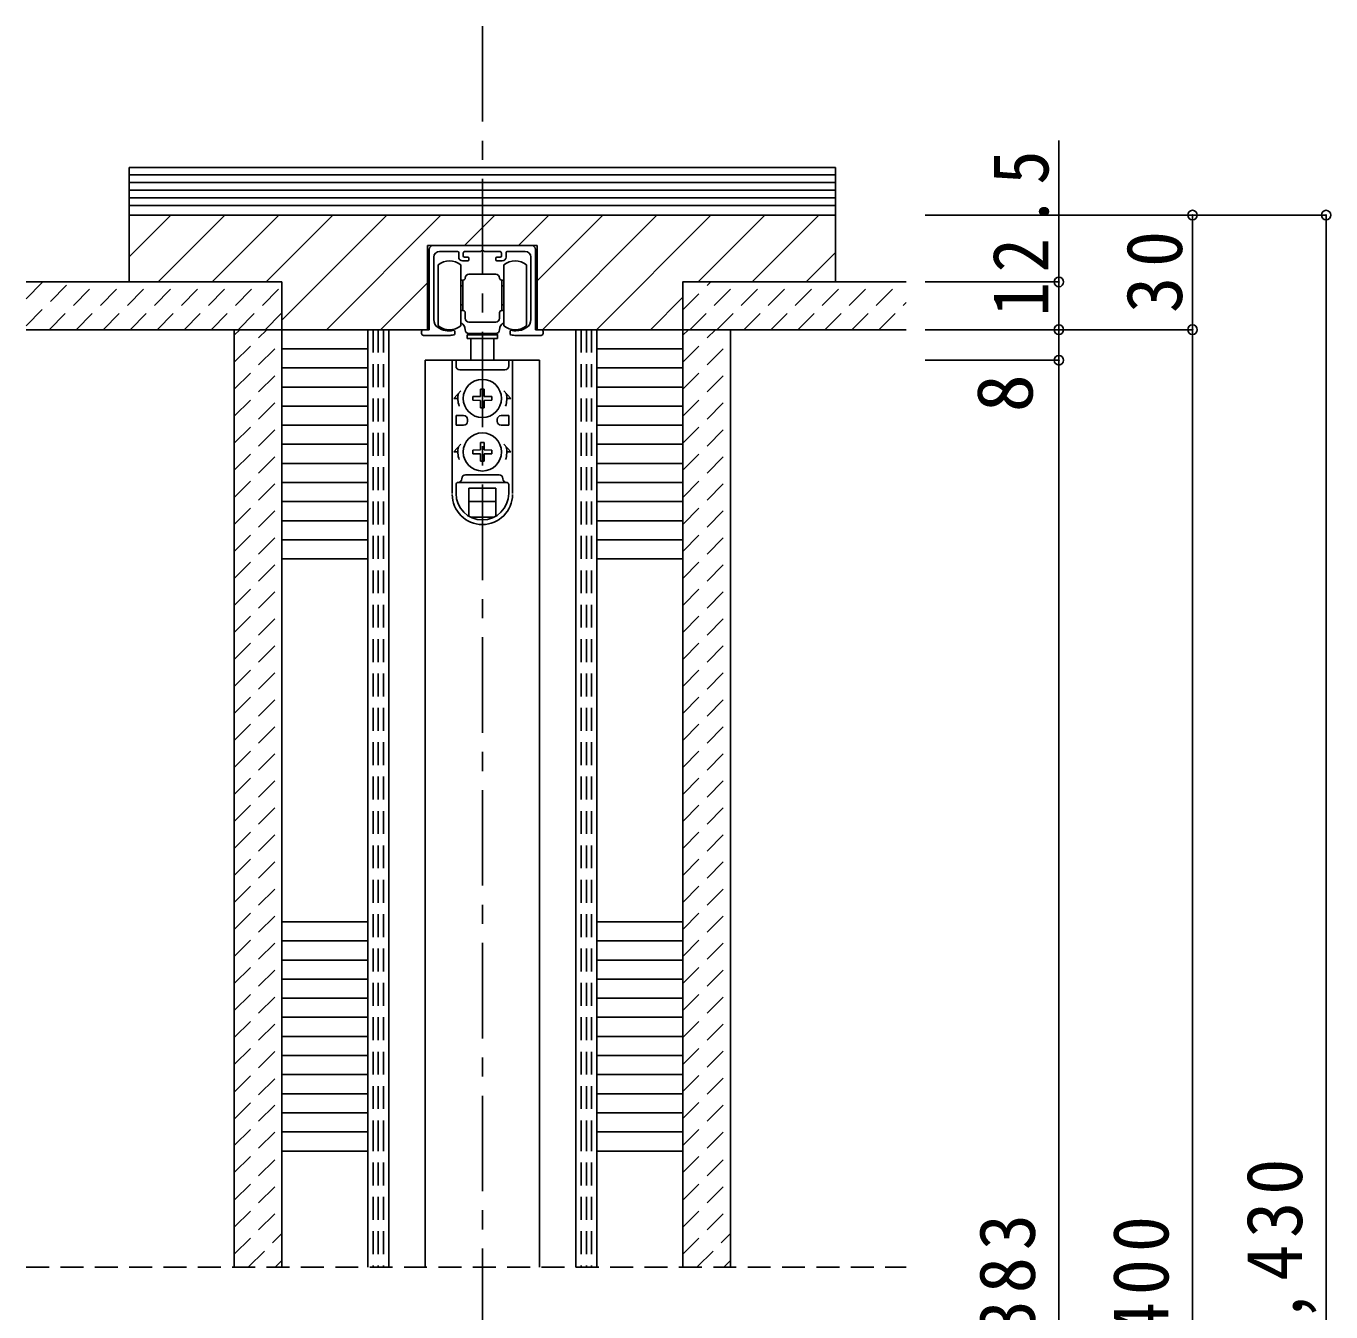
# Model space of a CAD drawing. Units: millimetres, scale not verified. Extents: x -1000 to 950, y -718 to 696.
# Drawn here: x -540.5 to -198.8, y -206.7 to 129.9 of the extents above; entities that cross this region are included whole.
import ezdxf
from ezdxf.enums import TextEntityAlignment as Align

# ---------------------------------------------------------------- set-up
doc = ezdxf.new("R2010")
doc.units = ezdxf.units.MM
doc.header["$LTSCALE"] = 5
doc.header["$PDMODE"] = 32
doc.header["$PDSIZE"] = 2.5
doc.linetypes.add('CHAIN1', pattern=[8, 5, -1, 1, -1])
doc.linetypes.add('DASHED1', pattern=[1.8, 1.2, -0.6])
doc.layers.add('5-0', color=7, linetype='Continuous')
doc.layers.add('5-B', color=4, linetype='Continuous')
doc.styles.add('ＭＳ ゴシック', font='')
doc.styles.get('ＭＳ ゴシック').set_extended_font_data('MS Gothic')

msp = doc.modelspace()

# ---------------------------------------------------------------- linework, layer by layer
at = {"layer": '5-0', "color": 4, "linetype": 'CHAIN1'}
msp.add_line((-421, 129.91), (-421, -567.5), dxfattribs=at)
at = {"layer": '5-0', "color": 3}
for p, q in [((-513.5, 92.936), (-513.5, 62.936)), ((-328.5, 92.936), (-513.5, 92.936)), ((-328.5, 92.936), (-328.5, 62.936)), ((-328.5, 90.936), (-513.5, 90.936)), ((-328.5, 88.936), (-513.5, 88.936)), ((-328.5, 86.936), (-513.5, 86.936)), ((-328.5, 84.936), (-513.5, 84.936)), ((-328.5, 82.936), (-513.5, 82.936)), ((-513.5, 69.494), (-502.558, 80.436)), ((-328.5, 80.436), (-513.5, 80.436)), ((-505.916, 62.936), (-488.416, 80.436)), ((-491.774, 62.936), (-474.274, 80.436)), ((-477.632, 62.936), (-460.132, 80.436)), ((-473.5, 52.926), (-445.99, 80.436)), ((-461.847, 50.436), (-431.847, 80.436)), ((-425.705, 72.436), (-417.705, 80.436)), ((-411.563, 72.436), (-403.563, 80.436)), ((-406.6, 63.257), (-389.421, 80.436)), ((-405.279, 50.436), (-375.279, 80.436)), ((-391.137, 50.436), (-361.137, 80.436)), ((-364.495, 62.936), (-346.995, 80.436)), ((-350.352, 62.936), (-332.852, 80.436)), ((-435.4, 50.436), (-435.4, 72.436)), ((-406.6, 72.436), (-435.4, 72.436)), ((-406.6, 50.436), (-406.6, 72.436)), ((-336.21, 62.936), (-328.5, 70.646)), ((-473.5, 62.936), (-513.5, 62.936)), ((-473.5, 62.936), (-473.5, 50.436)), ((-447.705, 50.436), (-435.4, 62.741)), ((-361, 62.936), (-328.5, 62.936)), ((-376.995, 50.436), (-368.5, 58.931)), ((-481, 50.436), (-451, 50.436)), ((-473.5, 50.436), (-473.5, 20.436)), ((-435.4, 50.436), (-473.5, 50.436)), ((-435.4, 50.436), (-451, 50.436)), ((-368.5, 50.436), (-406.601, 50.436)), ((-391, 50.436), (-406.6, 50.436)), ((-391, 50.436), (-361, 50.436)), ((-391, 50.436), (-391, 20.436)), ((-473.5, 20.436), (-451, 20.436)), ((-473.5, 20.436), (-473.5, -9.564)), ((-391, 20.436), (-368.5, 20.436)), ((-391, 20.436), (-391, -9.564)), ((-473.5, -9.564), (-451, -9.564)), ((-391, -9.564), (-368.5, -9.564)), ((-451, -104.564), (-473.5, -104.564)), ((-473.5, -104.564), (-473.5, -134.564)), ((-368.5, -104.564), (-391, -104.564)), ((-391, -104.564), (-391, -134.564)), ((-473.5, -134.564), (-451, -134.564)), ((-473.5, -134.564), (-473.5, -164.564)), ((-391, -134.564), (-368.5, -134.564)), ((-391, -134.564), (-391, -164.564)), ((-473.5, -164.564), (-451, -164.564)), ((-391, -164.564), (-368.5, -164.564))]:
    msp.add_line(p, q, dxfattribs=at)
at = {"layer": '5-0'}
for p, q in [((-433.7, 72.436), (-433.882, 72.436)), ((-433.7, 72.436), (-408.1, 72.436)), ((-434.9, 71.436), (-434.9, 65.565)), ((-434.9, 68.663), (-434.9, 50.436)), ((-433.7, 69.436), (-433.7, 53.065)), ((-432.2, 70.936), (-427.5, 70.936)), ((-427.2, 69.436), (-427.2, 70.636)), ((-424.8, 68.436), (-426.2, 68.436)), ((-426, 69.736), (-426, 70.436)), ((-424.8, 69.436), (-425.7, 69.436)), ((-424.5, 68.736), (-424.5, 69.136)), ((-421, 71.236), (-420.48, 70.936)), ((-421, 70.554), (-421, 64.757)), ((-420.48, 70.936), (-416.5, 70.936)), ((-417.5, 68.736), (-417.5, 69.136)), ((-417.2, 69.436), (-416.3, 69.436)), ((-417.2, 68.436), (-415.8, 68.436)), ((-416, 69.736), (-416, 70.436)), ((-414.8, 69.436), (-414.8, 70.636)), ((-409.8, 70.936), (-414.5, 70.936)), ((-408.3, 69.436), (-408.3, 53.065)), ((-407.1, 71.436), (-407.1, 65.794)), ((-407.1, 68.663), (-407.1, 50.436)), ((-432.6, 51.436), (-432.6, 67.436)), ((-426.6, 67.436), (-426.6, 59.436)), ((-424.5, 64.936), (-421, 64.936)), ((-417.5, 64.936), (-421, 64.936)), ((-415.4, 67.436), (-415.4, 59.436)), ((-409.4, 51.436), (-409.4, 67.436)), ((-426.6, 63.436), (-426.3, 63.436)), ((-426.6, 61.936), (-426.1, 61.936)), ((-426.1, 63.236), (-426.3, 63.436)), ((-426.3, 61.936), (-426.1, 62.136)), ((-426, 63.436), (-426.1, 63.436)), ((-426.1, 63.436), (-426.1, 59.436)), ((-416, 63.436), (-415.9, 63.436)), ((-415.9, 63.236), (-415.7, 63.436)), ((-415.9, 63.436), (-415.9, 59.436)), ((-415.7, 61.936), (-415.9, 62.136)), ((-415.4, 61.936), (-415.9, 61.936)), ((-415.4, 63.436), (-415.7, 63.436)), ((-426.6, 59.436), (-426.6, 51.436)), ((-426.1, 55.436), (-426.1, 59.436)), ((-415.9, 55.436), (-415.9, 59.436)), ((-415.4, 59.436), (-415.4, 51.436)), ((-426.6, 56.936), (-426.1, 56.936)), ((-426.6, 55.436), (-426.3, 55.436)), ((-426.1, 56.736), (-426.3, 56.936)), ((-426.1, 55.636), (-426.3, 55.436)), ((-426, 55.436), (-426.1, 55.436)), ((-425.5, 53.436), (-425.5, 54.936)), ((-416.5, 53.436), (-416.5, 54.936)), ((-416, 55.436), (-415.9, 55.436)), ((-415.4, 56.936), (-415.9, 56.936)), ((-415.9, 56.736), (-415.7, 56.936)), ((-415.9, 55.636), (-415.7, 55.436)), ((-415.4, 55.436), (-415.7, 55.436)), ((-434.9, 53.034), (-434.9, 52.961)), ((-424.5, 52.436), (-421, 52.436)), ((-417.5, 52.436), (-421, 52.436)), ((-436.9, 49.936), (-436.9, 49.436)), ((-436.4, 50.436), (-434.9, 50.436)), ((-436.4, 48.936), (-429.8, 48.936)), ((-428.25, 49.986), (-428.25, 49.37)), ((-425, 49.136), (-425, 48.136)), ((-417, 48.136), (-425, 48.136)), ((-421, 49.436), (-424.5, 49.436)), ((-424, 49.436), (-424, 49.136)), ((-424, 48.136), (-424, 42.436)), ((-421, 49.436), (-417.5, 49.436)), ((-418, 49.436), (-418, 49.136)), ((-418, 42.436), (-418, 48.136)), ((-413.75, 49.37), (-413.75, 49.986)), ((-405.6, 48.936), (-412.2, 48.936)), ((-405.6, 50.436), (-407.1, 50.436)), ((-405.1, 49.936), (-405.1, 49.436)), ((-473.5, 45.436), (-451, 45.436)), ((-391, 45.436), (-368.5, 45.436)), ((-413.144, 42.436), (-428.944, 42.436)), ((-428.901, 42.436), (-428.901, 7.536)), ((-427.901, 42.436), (-427.901, 40.936)), ((-414.101, 42.436), (-414.101, 40.936)), ((-413.101, 42.436), (-413.101, 7.536)), ((-473.5, 40.436), (-451, 40.436)), ((-415.101, 39.936), (-426.901, 39.936)), ((-391, 40.436), (-368.5, 40.436)), ((-473.5, 35.436), (-451, 35.436)), ((-426.658, 34.436), (-428.501, 32.436)), ((-421.521, 32.956), (-421.487, 34.886)), ((-421.487, 34.886), (-420.515, 34.886)), ((-420.481, 32.956), (-420.515, 34.886)), ((-415.344, 34.436), (-413.501, 32.436)), ((-391, 35.436), (-368.5, 35.436)), ((-427.401, 32.436), (-428.501, 32.436)), ((-421.521, 32.956), (-423.451, 32.922)), ((-423.451, 31.95), (-423.451, 32.922)), ((-421.521, 31.916), (-423.451, 31.95)), ((-421.521, 31.916), (-421.487, 29.986)), ((-420.481, 31.916), (-420.515, 29.986)), ((-420.481, 32.956), (-418.551, 32.922)), ((-420.481, 31.916), (-418.551, 31.95)), ((-418.551, 32.922), (-418.551, 31.95)), ((-414.601, 32.436), (-413.501, 32.436)), ((-473.5, 30.436), (-451, 30.436)), ((-425.901, 27.936), (-427.901, 27.936)), ((-427.901, 27.936), (-427.901, 25.436)), ((-420.515, 29.986), (-421.487, 29.986)), ((-416.101, 27.936), (-414.101, 27.936)), ((-414.101, 27.936), (-414.101, 25.436)), ((-391, 30.436), (-368.5, 30.436)), ((-473.5, 25.436), (-451, 25.436)), ((-425.901, 25.436), (-427.901, 25.436)), ((-424.901, 26.936), (-424.901, 26.436)), ((-417.101, 26.936), (-417.101, 26.436)), ((-416.101, 25.436), (-414.101, 25.436)), ((-391, 25.436), (-368.5, 25.436)), ((-421.521, 18.956), (-421.487, 20.886)), ((-421.487, 20.886), (-420.515, 20.886)), ((-420.481, 18.956), (-420.515, 20.886)), ((-426.658, 20.436), (-428.501, 18.436)), ((-427.401, 18.436), (-428.501, 18.436)), ((-421.521, 18.956), (-423.451, 18.922)), ((-423.451, 17.95), (-423.451, 18.922)), ((-421.521, 17.916), (-423.451, 17.95)), ((-421.521, 17.916), (-421.487, 15.986)), ((-420.481, 17.916), (-420.515, 15.986)), ((-420.481, 18.956), (-418.551, 18.922)), ((-420.481, 17.916), (-418.551, 17.95)), ((-418.551, 18.922), (-418.551, 17.95)), ((-415.344, 20.436), (-413.501, 18.436)), ((-414.601, 18.436), (-413.501, 18.436)), ((-473.5, 15.436), (-451, 15.436)), ((-420.515, 15.986), (-421.487, 15.986)), ((-391, 15.436), (-368.5, 15.436)), ((-473.5, 10.436), (-451, 10.436)), ((-414.601, 10.436), (-427.401, 10.436)), ((-416.601, 12.436), (-425.401, 12.436)), ((-391, 10.436), (-368.5, 10.436)), ((-427.901, 7.536), (-427.901, 9.936)), ((-424.501, 1.59), (-424.501, 8.936)), ((-417.501, 8.936), (-424.501, 8.936)), ((-417.501, 1.59), (-417.501, 8.936)), ((-414.101, 7.536), (-414.101, 9.936)), ((-473.5, 5.436), (-451, 5.436)), ((-417.501, 5.436), (-424.501, 5.436)), ((-391, 5.436), (-368.5, 5.436)), ((-473.5, 0.436), (-451, 0.436)), ((-417.973, 1.336), (-424.029, 1.336)), ((-391, 0.436), (-368.5, 0.436)), ((-473.5, -4.564), (-451, -4.564)), ((-391, -4.564), (-368.5, -4.564)), ((-473.5, -109.564), (-451, -109.564)), ((-391, -109.564), (-368.5, -109.564)), ((-473.5, -114.564), (-451, -114.564)), ((-391, -114.564), (-368.5, -114.564)), ((-473.5, -119.564), (-451, -119.564)), ((-391, -119.564), (-368.5, -119.564)), ((-473.5, -124.564), (-451, -124.564)), ((-391, -124.564), (-368.5, -124.564)), ((-473.5, -129.564), (-451, -129.564)), ((-391, -129.564), (-368.5, -129.564)), ((-473.5, -139.564), (-451, -139.564)), ((-391, -139.564), (-368.5, -139.564)), ((-473.5, -144.564), (-451, -144.564)), ((-391, -144.564), (-368.5, -144.564)), ((-473.5, -149.564), (-451, -149.564)), ((-391, -149.564), (-368.5, -149.564)), ((-473.5, -154.564), (-451, -154.564)), ((-391, -154.564), (-368.5, -154.564)), ((-473.5, -159.564), (-451, -159.564)), ((-391, -159.564), (-368.5, -159.564))]:
    msp.add_line(p, q, dxfattribs=at)
at = {"layer": '5-0', "color": 2}
for p, q in [((-540.5, 62.936), (-481, 62.936)), ((-361, 62.936), (-310, 62.936)), ((-540.5, 50.436), (-481, 50.436)), ((-486, -158.564), (-486, 50.436)), ((-473.5, -158.564), (-473.5, 50.436)), ((-451, 50.436), (-451, -158.564)), ((-445.5, 50.436), (-445.5, -158.564)), ((-396.5, 50.436), (-396.5, -158.564)), ((-391, 50.436), (-391, -158.564)), ((-368.5, -158.564), (-368.5, 50.436)), ((-361, 50.436), (-310, 50.436)), ((-356, -158.564), (-356, 50.436)), ((-486, -194.986), (-486, -158.564)), ((-473.5, -194.986), (-473.5, -158.564)), ((-451, -158.564), (-451, -194.986)), ((-445.5, -158.564), (-445.5, -194.986)), ((-396.5, -158.564), (-396.5, -194.986)), ((-391, -158.564), (-391, -194.986)), ((-368.5, -194.986), (-368.5, -158.564)), ((-356, -194.986), (-356, -158.564))]:
    msp.add_line(p, q, dxfattribs=at)
at = {"layer": '5-0', "color": 4, "linetype": 'DASHED1'}
for p, q in [((-540.5, 58.548), (-536.112, 62.936)), ((-540.5, 51.477), (-529.041, 62.936)), ((-534.47, 50.436), (-521.97, 62.936)), ((-527.399, 50.436), (-514.899, 62.936)), ((-520.328, 50.436), (-507.828, 62.936)), ((-513.257, 50.436), (-500.757, 62.936)), ((-506.186, 50.436), (-493.686, 62.936)), ((-499.115, 50.436), (-486.615, 62.936)), ((-492.044, 50.436), (-479.544, 62.936)), ((-484.973, 50.436), (-473.5, 61.909)), ((-368.5, 55.622), (-361.186, 62.936)), ((-366.615, 50.436), (-354.115, 62.936)), ((-359.544, 50.436), (-347.044, 62.936)), ((-352.473, 50.436), (-339.973, 62.936)), ((-345.402, 50.436), (-332.902, 62.936)), ((-338.331, 50.436), (-325.831, 62.936)), ((-331.26, 50.436), (-318.76, 62.936)), ((-324.189, 50.436), (-311.689, 62.936)), ((-477.902, 50.436), (-473.5, 54.838)), ((-317.118, 50.436), (-310, 57.554)), ((-486, 48.98), (-484.544, 50.436)), ((-486, 41.909), (-477.473, 50.436)), ((-477.572, 50.337), (-477.525, 50.384)), ((-477.525, 50.384), (-477.473, 50.436)), ((-449.625, 50.436), (-449.625, -158.564)), ((-448.25, 50.436), (-448.25, -158.564)), ((-446.875, 50.436), (-446.875, -158.564)), ((-395.125, 50.436), (-395.125, -158.564)), ((-393.75, 50.436), (-393.75, -158.564)), ((-392.375, 50.436), (-392.375, -158.564)), ((-368.5, 48.98), (-367.044, 50.436)), ((-368.5, 41.909), (-359.973, 50.436)), ((-486, 34.838), (-473.5, 47.338)), ((-368.5, 34.838), (-356, 47.338)), ((-486, 27.767), (-473.5, 40.267)), ((-368.5, 27.767), (-356, 40.267)), ((-486, 20.696), (-473.5, 33.196)), ((-368.5, 20.696), (-356, 33.196)), ((-486, 13.625), (-473.5, 26.125)), ((-368.5, 13.625), (-356, 26.125)), ((-486, 6.554), (-473.5, 19.054)), ((-368.5, 6.554), (-356, 19.054)), ((-486, -0.518), (-473.5, 11.982)), ((-368.5, -0.518), (-356, 11.982)), ((-486, -7.589), (-473.5, 4.911)), ((-368.5, -7.589), (-356, 4.911)), ((-486, -14.66), (-473.5, -2.16)), ((-368.5, -14.66), (-356, -2.16)), ((-486, -21.731), (-473.5, -9.231)), ((-368.5, -21.731), (-356, -9.231)), ((-486, -28.802), (-473.5, -16.302)), ((-368.5, -28.802), (-356, -16.302)), ((-486, -35.873), (-473.5, -23.373)), ((-368.5, -35.873), (-356, -23.373)), ((-486, -42.944), (-473.5, -30.444)), ((-368.5, -42.944), (-356, -30.444)), ((-486, -50.015), (-473.5, -37.515)), ((-368.5, -50.015), (-356, -37.515)), ((-486, -57.086), (-473.5, -44.586)), ((-368.5, -57.086), (-356, -44.586)), ((-486, -64.157), (-473.5, -51.657)), ((-368.5, -64.157), (-356, -51.657)), ((-486, -71.228), (-473.5, -58.728)), ((-368.5, -71.228), (-356, -58.728)), ((-486, -78.299), (-473.5, -65.799)), ((-368.5, -78.299), (-356, -65.799)), ((-486, -85.37), (-473.5, -72.87)), ((-368.5, -85.37), (-356, -72.87)), ((-486, -92.441), (-473.5, -79.941)), ((-368.5, -92.441), (-356, -79.941)), ((-486, -99.512), (-473.5, -87.012)), ((-368.5, -99.512), (-356, -87.012)), ((-486, -106.584), (-473.5, -94.084)), ((-368.5, -106.584), (-356, -94.084)), ((-486, -113.655), (-473.5, -101.155)), ((-368.5, -113.655), (-356, -101.155)), ((-486, -120.726), (-473.5, -108.226)), ((-368.5, -120.726), (-356, -108.226)), ((-486, -127.797), (-473.5, -115.297)), ((-368.5, -127.797), (-356, -115.297)), ((-486, -134.868), (-473.5, -122.368)), ((-368.5, -134.868), (-356, -122.368)), ((-486, -141.939), (-473.5, -129.439)), ((-368.5, -141.939), (-356, -129.439)), ((-486, -149.162), (-473.5, -136.662)), ((-368.5, -149.01), (-356, -136.51)), ((-486, -156.233), (-473.5, -143.733)), ((-368.5, -156.081), (-356, -143.581)), ((-486, -163.152), (-473.5, -150.652)), ((-368.5, -163.152), (-356, -150.652)), ((-486, -170.223), (-473.5, -157.723)), ((-449.625, -158.564), (-449.625, -194.986)), ((-448.25, -158.564), (-448.25, -194.986)), ((-446.875, -158.564), (-446.875, -194.986)), ((-395.125, -158.564), (-395.125, -194.986)), ((-393.75, -158.564), (-393.75, -194.986)), ((-392.375, -158.564), (-392.375, -194.986)), ((-368.5, -170.223), (-356, -157.723)), ((-486, -177.446), (-473.5, -164.946)), ((-368.5, -177.446), (-356, -164.946)), ((-486, -184.517), (-473.5, -172.017)), ((-368.5, -184.517), (-356, -172.017)), ((-486, -191.588), (-473.5, -179.088)), ((-368.5, -191.588), (-356, -179.088)), ((-482.326, -194.986), (-473.5, -186.159)), ((-364.826, -194.986), (-356, -186.159)), ((-475.255, -194.986), (-473.5, -193.23)), ((-357.755, -194.986), (-356, -193.23)), ((-540.5, -194.986), (-310, -194.986))]:
    msp.add_line(p, q, dxfattribs=at)
at = {"layer": '5-0', "color": 6}
for p, q in [((-436, 42.436), (-436, -158.564)), ((-436, 42.436), (-406, 42.436)), ((-406, 42.436), (-406, -158.564)), ((-436, -158.564), (-436, -194.986)), ((-406, -158.564), (-406, -194.986))]:
    msp.add_line(p, q, dxfattribs=at)
at = {"layer": '5-0'}
for points in [[(-425.5, 70.936), (-421.52, 70.936), (-421, 71.236)], [(-425, 49.136), (-417, 49.136), (-417, 48.136)]]:
    msp.add_lwpolyline(points, dxfattribs=at)
at = {"layer": '5-0', "color": 3}
for points in [[(-328.5, 62.936), (-368.5, 62.936), (-368.5, 50.436)], [(-451, -9.564), (-451, 20.436), (-451, 50.436)], [(-368.5, -9.564), (-368.5, 20.436), (-368.5, 50.436)], [(-451, -164.564), (-451, -134.564), (-451, -104.564)], [(-368.5, -164.564), (-368.5, -134.564), (-368.5, -104.564)]]:
    msp.add_lwpolyline(points, dxfattribs=at)
at = {"layer": '5-0'}
for centre in [(-421.001, 32.436), (-421.001, 18.436)]:
    msp.add_circle(centre, 5, dxfattribs=at)
for centre, radius, start, end in [((-433.9, 71.436), 1, 90, 180), ((-408.1, 71.436), 1, 0, 90), ((-432.2, 69.436), 1.5, 90, 180), ((-429.6, 63.436), 5, 53.1301, 126.8699), ((-427.5, 70.636), 0.3, 0, 90), ((-426.2, 69.436), 1, 180, 270), ((-425.5, 70.436), 0.5, 90, 180), ((-425.7, 69.736), 0.3, 180, 270), ((-424.8, 69.136), 0.3, 0, 90), ((-424.8, 68.736), 0.3, 270, 0), ((-417.2, 69.136), 0.3, 90, 180), ((-417.2, 68.736), 0.3, 180, 270), ((-416.5, 70.436), 0.5, 0, 90), ((-416.3, 69.736), 0.3, 270, 0), ((-415.8, 69.436), 1, 270, 0), ((-412.4, 63.436), 5, 53.1301, 126.8699), ((-414.5, 70.636), 0.3, 90, 180), ((-409.8, 69.436), 1.5, 0, 90), ((-424.5, 63.936), 1, 90, 180), ((-417.5, 63.936), 1, 0, 90), ((-426, 63.936), 0.5, 270, 0), ((-416, 63.936), 0.5, 180, 270), ((-426, 54.936), 0.5, 0, 90), ((-416, 54.936), 0.5, 90, 180), ((-431.2, 53.065), 2.5, 180, 235.9442), ((-429.6, 55.436), 5, 233.1301, 306.8699), ((-427.5, 50.436), 2, 0, 63.25632), ((-424.5, 53.436), 1, 180, 270), ((-417.5, 53.436), 1, 270, 0), ((-414.5, 50.436), 2, 116.74368, 180), ((-412.4, 55.436), 5, 233.1301, 306.8699), ((-410.8, 53.065), 2.5, 304.0558, 0), ((-436.4, 49.936), 0.5, 90, 180), ((-436.4, 49.436), 0.5, 180, 270), ((-429.8, 55.136), 5, 235.9442, 283.64168), ((-429.8, 55.136), 6.2, 270, 282.23163), ((-428.55, 49.986), 0.3, 360, 103.64168), ((-428.55, 49.37), 0.3, 282.23163, 0), ((-424.5, 50.436), 1, 180, 270), ((-417.5, 50.436), 1, 270, 0), ((-413.45, 49.986), 0.3, 76.35832, 180), ((-413.45, 49.37), 0.3, 180, 257.76837), ((-412.2, 55.136), 6.2, 257.76837, 270), ((-412.2, 55.136), 5, 256.35832, 270), ((-412.2, 55.136), 5, 270, 304.0558), ((-405.6, 49.936), 0.5, 0, 90), ((-405.6, 49.436), 0.5, 270, 0), ((-426.901, 40.936), 1, 180, 270), ((-415.101, 40.936), 1, 270, 0), ((-421.001, 32.436), 6.4, 167.82427, 198.20996), ((-421.001, 32.436), 6.4, 341.79004, 12.17573), ((-425.901, 26.936), 1, 0, 90), ((-416.101, 26.936), 1, 90, 180), ((-425.901, 26.436), 1, 270, 0), ((-416.101, 26.436), 1, 180, 270), ((-421.001, 18.436), 6.4, 167.82427, 198.20996), ((-421.001, 18.436), 6.4, 341.79004, 12.17573), ((-427.401, 9.936), 0.5, 90, 180), ((-427.401, 11.436), 1, 270, 0), ((-425.401, 11.436), 1, 90, 180), ((-416.601, 11.436), 1, 0, 90), ((-414.601, 11.436), 1, 180, 270), ((-414.601, 9.936), 0.5, 0, 90), ((-421.001, 7.336), 7.9, 180, 0), ((-421.001, 7.536), 6.9, 180, 0)]:
    msp.add_arc(centre, radius, start, end, dxfattribs=at)
at = {"layer": '5-B'}
for p, q in [((-270, 99.984), (-270, 50.436)), ((-235, 80.436), (-305, 80.436)), ((-235, 50.436), (-235, 80.436)), ((-200, 80.436), (-235, 80.436)), ((-200, 80.436), (-200, -555.5)), ((-270, 62.936), (-305, 62.936)), ((-270, 50.436), (-305, 50.436)), ((-270, 50.436), (-270, 42.436)), ((-235, 50.436), (-270, 50.436)), ((-235, -555.5), (-235, 50.436)), ((-270, 42.436), (-305, 42.436)), ((-270, 42.436), (-270, -546.5))]:
    msp.add_line(p, q, dxfattribs=at)
at = {"layer": '5-B', "color": 7}
for p in [(-235, 80.436), (-200, 80.436), (-270, 62.936), (-270, 50.436), (-235, 50.436), (-270, 42.436)]:
    msp.add_point(p, dxfattribs=at)

# ---------------------------------------------------------------- texts
at = {"layer": '5-B', "color": 7, "style": 'ＭＳ ゴシック'}
msp.add_text('8', height=14.66, rotation=90, dxfattribs=at).set_placement((-272.5, 28.826), align=Align.BOTTOM_LEFT)
at = {"layer": '5-B', "color": 7, "char_height": 14.66, "attachment_point": 7, "rotation": 90, "style": 'ＭＳ ゴシック'}
for s, insert in [('\\T1.28;\\W0.9;12.5', (-272.5, 53.93)), ('\\T1.27;\\W0.95;30', (-237.5, 54.811)), ('\\T1.19;\\W0.95;枠外＝2,430', (-202.5, -288.949)), ('\\T1.19;\\W0.95;ＤＨ＝2,383', (-272.5, -303.449)), ('\\T1.19;\\W0.95;枠内＝2,400', (-237.5, -303.949))]:
    msp.add_mtext(s, dxfattribs=dict(at, insert=insert))

doc.saveas('drawing.dxf')
